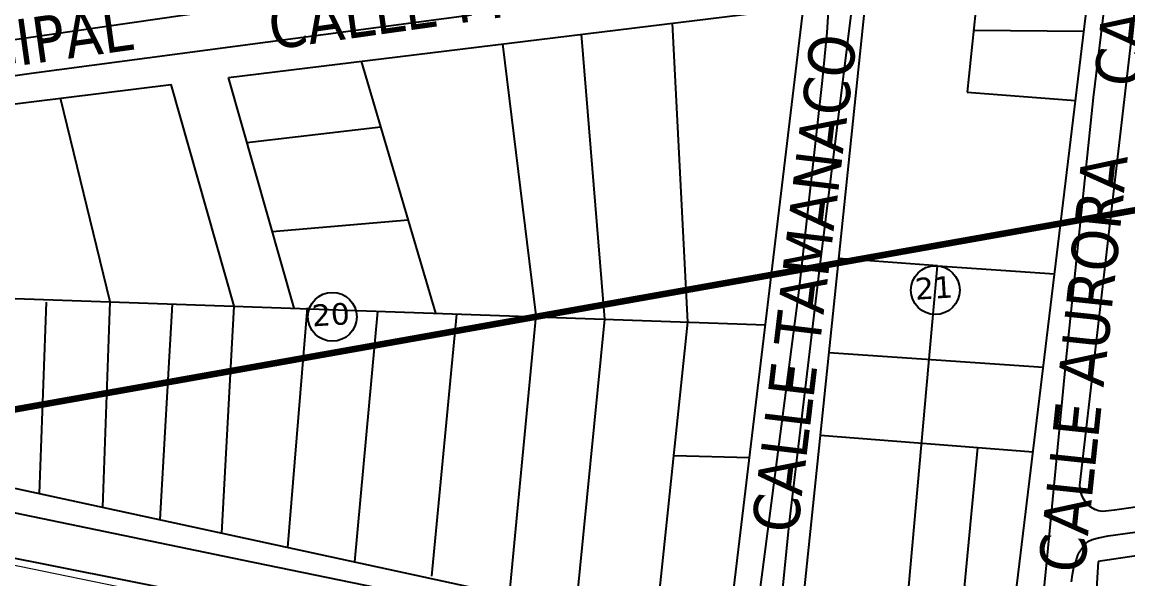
# Model space of a CAD drawing. Header units: metres. Extents: x 2 to 659295185, y -28 to 1124222152.
# Drawn here: x 656359.3 to 656563.3, y 1123699.1 to 1123801.7 of the extents above; entities that cross this region are included whole.
import ezdxf
from ezdxf.enums import TextEntityAlignment as Align

# ---------------------------------------------------------------- set-up
doc = ezdxf.new("R2010")
doc.units = ezdxf.units.M
doc.header["$MEASUREMENT"] = 0
for name, color, linetype in [('CALLES', 1, 'CONTINUOUS'), ('CURVAS', 2, 'CONTINUOUS'), ('MANZANA', 30, 'CONTINUOUS'), ('Numero de manzana', 6, 'CONTINUOUS'), ('Parcelas', 140, 'CONTINUOUS')]:
    doc.layers.add(name, color=color, linetype=linetype)
doc.styles.add('ROMAN', font='verdana.ttf')
doc.styles.get("Standard").update_dxf_attribs({"font": 'tahoma.ttf'})

msp = doc.modelspace()

# ---------------------------------------------------------------- linework, layer by layer
at = {"layer": 'CURVAS', "lineweight": 0}
msp.add_lwpolyline([(657455, 1124185), (656200, 1123990), (656283, 1123717), (657209, 1123527), (657217, 1123883), (657420, 1123852), (657455, 1124185)], dxfattribs=at)
at = {"layer": 'CURVAS', "lineweight": 100}
msp.add_lwpolyline([(657455, 1124185), (657420, 1123852), (657217, 1123883), (657217, 1123883), (656283, 1123717), (656200, 1123990), (657455, 1124185)], dxfattribs=at)
at = {"layer": 'MANZANA', "lineweight": -2}
for p, q in [((656560.8194, 1123771.0497), (656565.9896, 1123816.0805)), ((656559.9783, 1123812.6312), (656556.9109, 1123787.8362)), ((656506.537, 1123756.9825), (656512.9935, 1123808.662)), ((656399.1596, 1123804.4029), (656324.477, 1123793.675)), ((656508.079, 1123804.6528), (656507.7657, 1123799.7938)), ((656361.0803, 1123792.2853), (656442.2277, 1123803.0431)), ((656507.7657, 1123799.7938), (656506.9328, 1123790.9356)), ((656300.193, 1123784.167), (656361.0803, 1123792.2853)), ((656506.9328, 1123790.9356), (656502.612, 1123752.3235)), ((656556.9109, 1123787.8362), (656551.8644, 1123739.3761)), ((656554.4866, 1123716.3808), (656560.8194, 1123771.0497)), ((656500.8309, 1123709.0623), (656506.537, 1123756.9825)), ((656502.612, 1123752.3235), (656497.5243, 1123713.0315)), ((656551.8644, 1123739.3761), (656548.3022, 1123702.1937)), ((656399.9348, 1123702.5436), (656328.5422, 1123717.2706)), ((656554.6021, 1123715.271), (656554.4866, 1123716.3808)), ((656296.6638, 1123715.141), (656362.3584, 1123702.0437)), ((656554.8247, 1123714.5012), (656554.6021, 1123715.271)), ((656555.1545, 1123713.8413), (656554.8247, 1123714.5012)), ((656559.6815, 1123707.0027), (656614.3267, 1123714.5412)), ((656582.1102, 1123714.8411), (656560.8607, 1123711.7617)), ((656497.5243, 1123713.0315), (656494.663, 1123691.3459)), ((656555.5998, 1123713.1814), (656555.1545, 1123713.8413)), ((656555.9296, 1123712.7415), (656555.5998, 1123713.1814)), ((656556.4739, 1123712.3016), (656555.9296, 1123712.7415)), ((656557.249, 1123711.8617), (656556.4739, 1123712.3016)), ((656557.9004, 1123711.6417), (656557.249, 1123711.8617)), ((656558.6755, 1123711.5318), (656557.9004, 1123711.6417)), ((656560.8607, 1123711.7617), (656558.6755, 1123711.5318)), ((656498.5221, 1123685.937), (656500.8309, 1123709.0623)), ((656555.4102, 1123705.433), (656555.9544, 1123705.9929)), ((656555.9544, 1123705.9929), (656556.7212, 1123706.3228)), ((656556.7212, 1123706.3228), (656557.9251, 1123706.6628)), ((656557.9251, 1123706.6628), (656559.6815, 1123707.0027)), ((656554.1073, 1123703.4434), (656554.4289, 1123704.1033)), ((656554.4289, 1123704.1033), (656554.9731, 1123704.8831)), ((656554.9731, 1123704.8831), (656555.4102, 1123705.433)), ((656362.3584, 1123702.0437), (656430.5681, 1123688.5165)), ((656462.8918, 1123689.6562), (656399.9348, 1123702.5436)), ((656548.3022, 1123702.1937), (656546.315, 1123681.6179)), ((656553.3487, 1123701.2239), (656553.7775, 1123702.4436)), ((656553.7775, 1123702.4436), (656554.1073, 1123703.4434)), ((656552.9199, 1123698.5644), (656553.1343, 1123699.8941)), ((656553.1343, 1123699.8941), (656553.3487, 1123701.2239))]:
    msp.add_line(p, q, dxfattribs=at)
at = {"layer": 'Numero de manzana', "lineweight": -2}
for centre in [(656527.8161, 1123752.316), (656416.5666, 1123747.3979)]:
    msp.add_circle(centre, 4.5001, dxfattribs=at)
at = {"layer": 'Parcelas', "lineweight": -3}
for p, q in [((656540.6039, 1123679.1381), (656556.8801, 1123813.604)), ((656536.0975, 1123811.6313), (656533.6731, 1123788.8329)), ((656515.3148, 1123809.6586), (656502.5372, 1123686.926)), ((656397.3849, 1123791.4993), (656503.4974, 1123804.4799)), ((656489.4649, 1123687.3451), (656503.4974, 1123804.4799)), ((656482.1664, 1123746.4149), (656479.3409, 1123801.5249)), ((656534.8853, 1123800.2321), (656555.2364, 1123800.0249)), ((656454.1674, 1123747.6182), (656448.0414, 1123797.696)), ((656466.8376, 1123746.953), (656462.5409, 1123799.4697)), ((656435.677, 1123748.0468), (656421.9178, 1123794.5003)), ((656274.6316, 1123776.483), (656386.8554, 1123790.2112)), ((656398.464, 1123749.353), (656386.8554, 1123790.2112)), ((656409.4948, 1123748.9658), (656397.3849, 1123791.4993)), ((656375.5478, 1123750.1573), (656366.4222, 1123787.7116)), ((656533.6731, 1123788.8329), (656553.6925, 1123787.2692)), ((656400.7962, 1123779.5179), (656425.4942, 1123782.426)), ((656405.4605, 1123763.1356), (656430.5672, 1123765.2983)), ((656528.2201, 1123756.7979), (656509.9536, 1123758.1625)), ((656521.5705, 1123683.0321), (656528.2201, 1123756.7979)), ((656528.2201, 1123756.7979), (656549.8253, 1123755.3206)), ((656282.7174, 1123753.4157), (656496.4811, 1123745.9125)), ((656362.5275, 1123714.8227), (656363.8232, 1123750.1036)), ((656374.2187, 1123712.2919), (656375.5478, 1123750.1573)), ((656387.0123, 1123749.7549), (656384.7215, 1123710.0184)), ((656396.146, 1123707.5454), (656398.464, 1123749.353)), ((656408.3609, 1123704.9013), (656411.9899, 1123749.0731)), ((656420.7356, 1123702.2226), (656424.929, 1123748.3801)), ((656434.9071, 1123699.6174), (656439.5579, 1123747.8996)), ((656449.3325, 1123696.6808), (656454.1674, 1123747.6182)), ((656461.5464, 1123693.3885), (656466.8376, 1123746.953)), ((656476.2704, 1123690.2012), (656482.1664, 1123746.4149)), ((656508.1463, 1123740.8029), (656547.7398, 1123738.0917)), ((656290.8033, 1123730.3485), (656489.4649, 1123687.3451)), ((656506.5612, 1123725.5776), (656545.8561, 1123722.5294)), ((656535.5943, 1123723.3255), (656531.5202, 1123680.9965)), ((656479.5871, 1123721.8237), (656493.5517, 1123721.4596)), ((656649.6605, 1123715.9271), (656557.8213, 1123702.2923)), ((656557.8213, 1123702.2923), (656556.2241, 1123675.9044))]:
    msp.add_line(p, q, dxfattribs=at)

# ---------------------------------------------------------------- texts
at = {"layer": 'CALLES', "color": 0}
for s, rotation, p in [('CALLE AURORA', 84, (656565.3535, 1123828.4946)), ('CALLE PRINCIPAL', 8, (656447.6552, 1123806.8615)), ('CALLE PRINCIPAL', 8, (656336.6552, 1123794.8615)), ('CALLE TAMANACO', 83.158458, (656503.6108, 1123753.5993)), ('CALLE AURORA', 84, (656555.057, 1123738.8784))]:
    msp.add_text(s, height=8.5, rotation=rotation, dxfattribs=at).set_placement(p, align=Align.MIDDLE)
at = {"layer": 'Numero de manzana', "lineweight": -2, "style": 'ROMAN'}
for s, p in [('21', (656524.1684, 1123750.5394)), ('20', (656412.919, 1123745.6213))]:
    msp.add_text(s, height=4, rotation=3.491535, dxfattribs=at).set_placement(p)

doc.saveas('drawing.dxf')
